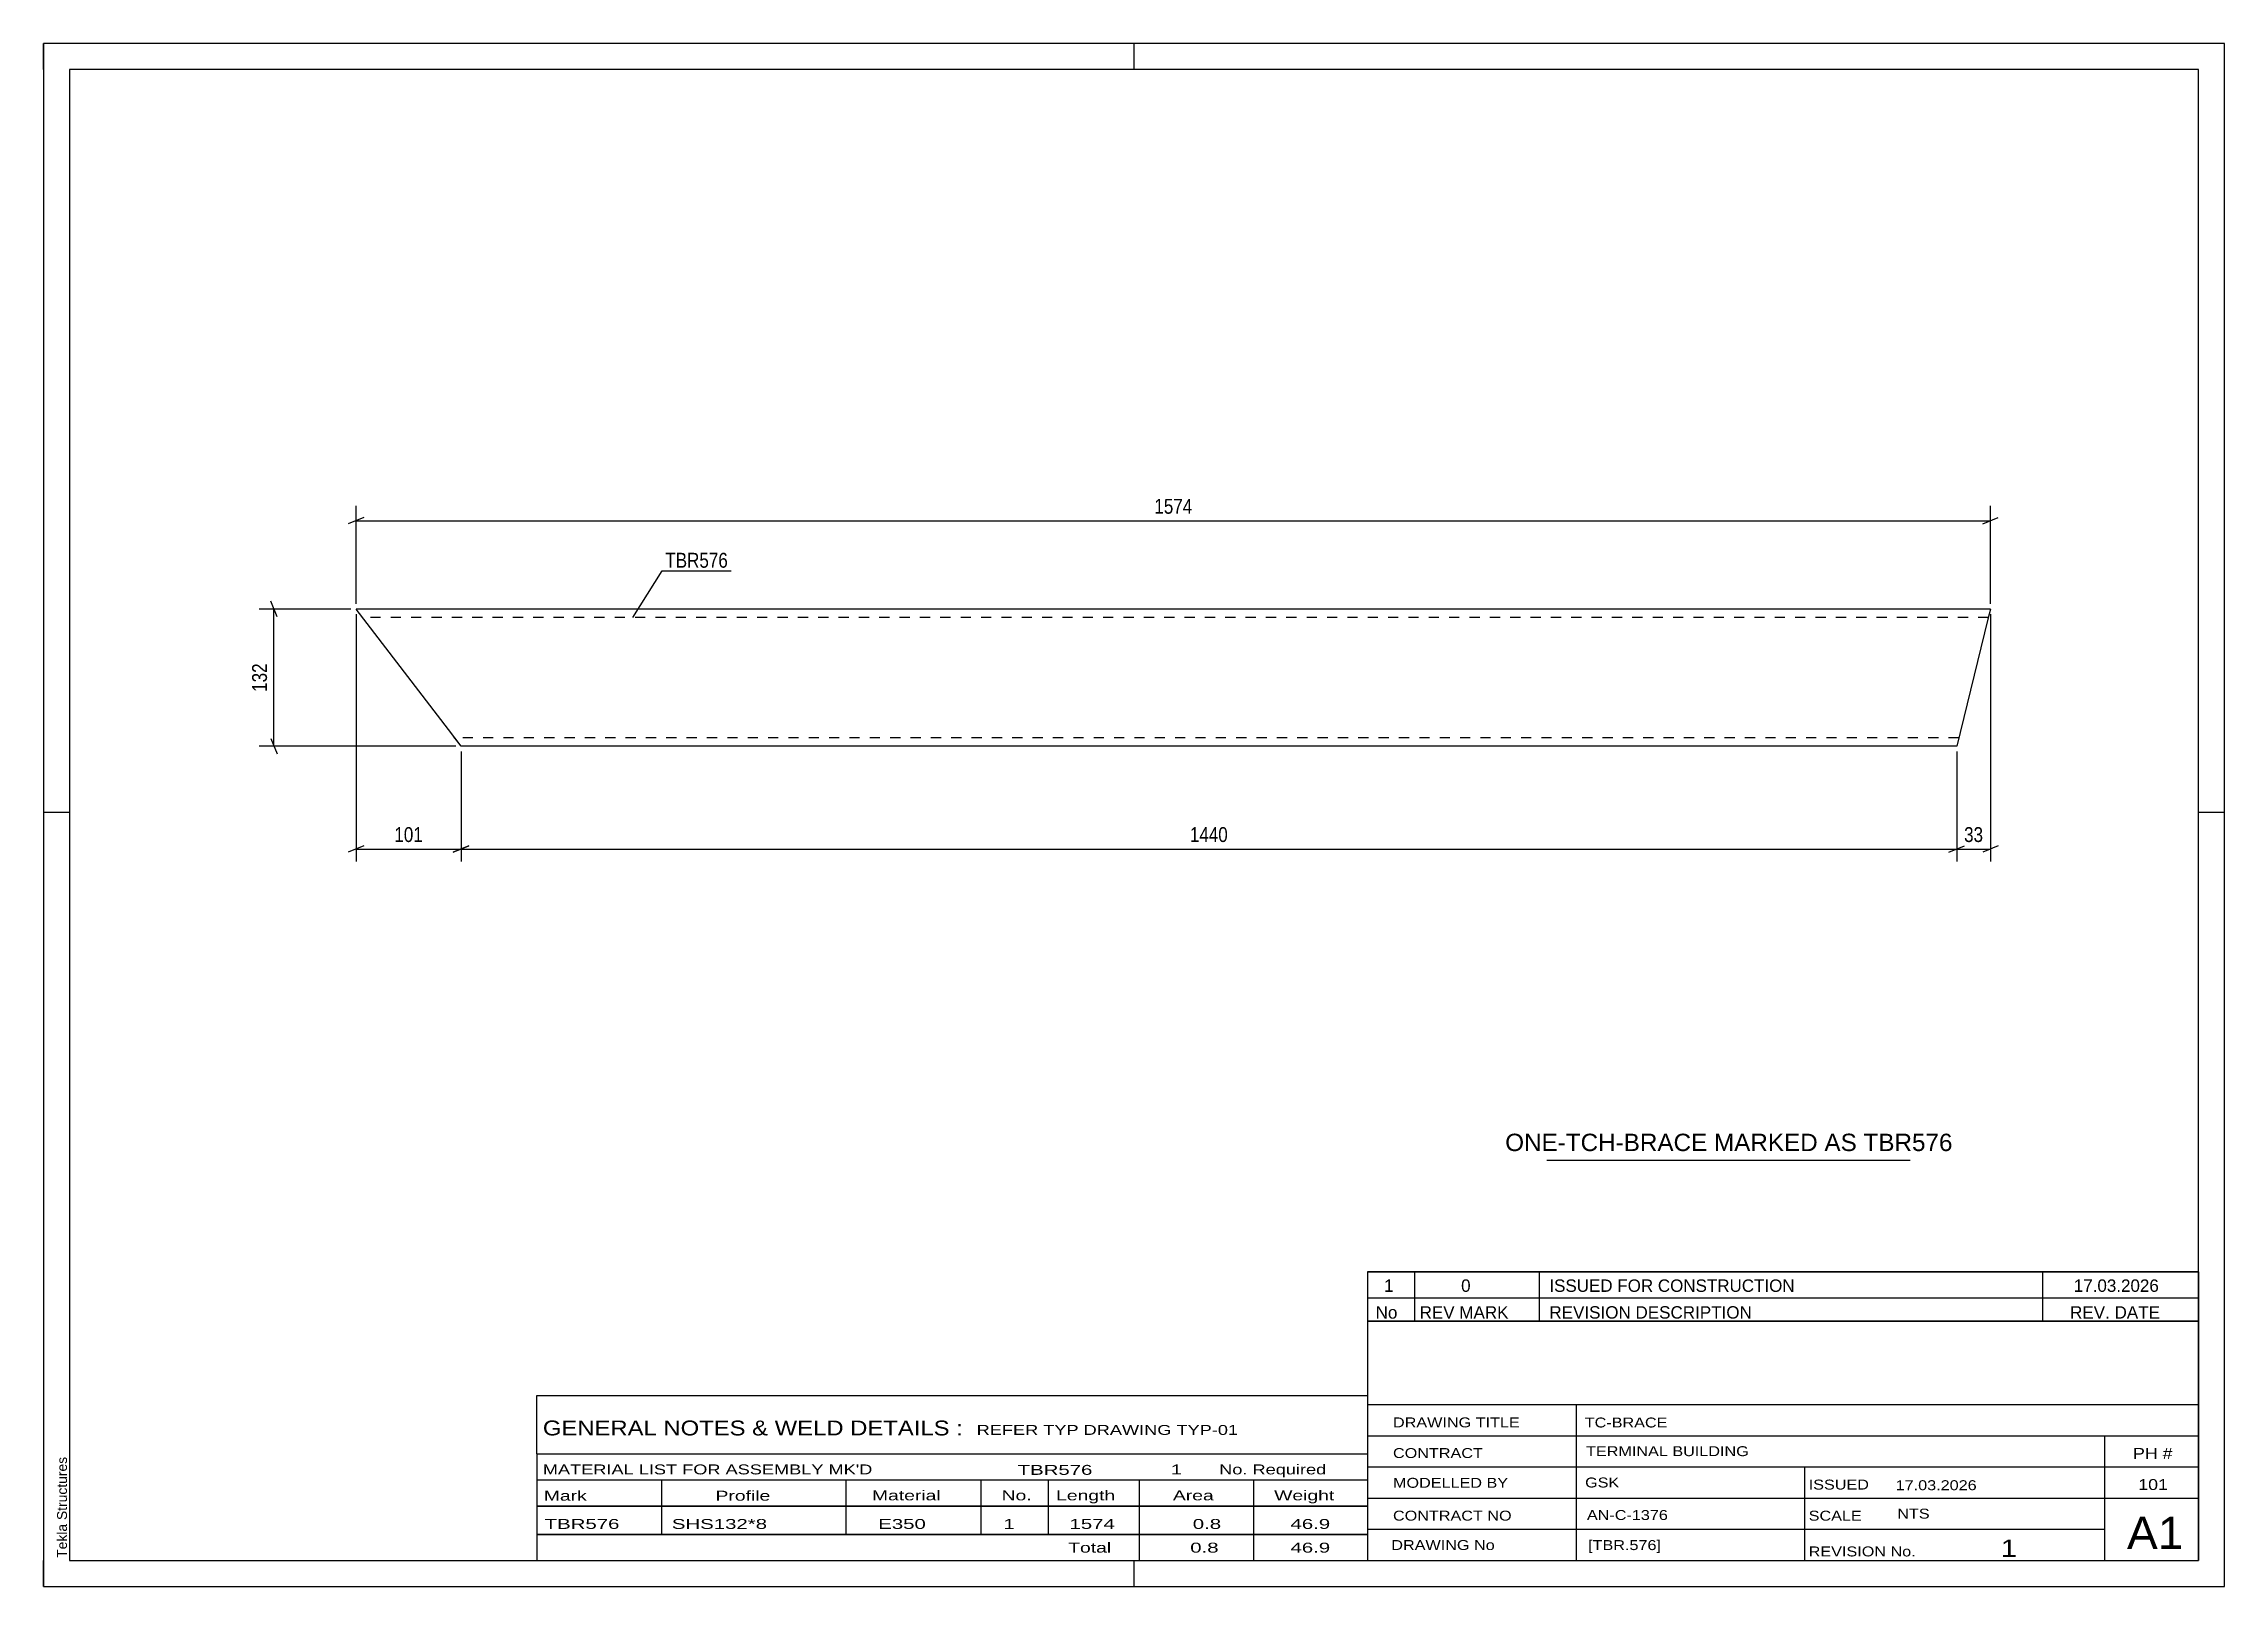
# Paper-space layout 'Layout1' of a CAD drawing. Header units: millimetres. Extents: x 0 to 420, y 0 to 297.
# The model-space entities are those that its viewports show. They can reach past a viewport. Long polylines and large blocks are cut down to what shows.
import ezdxf

# ---------------------------------------------------------------- set-up
doc = ezdxf.new("R2010")
doc.units = ezdxf.units.MM
doc.linetypes.add('DXK_LINE_DOT2', pattern=[3.9198, 1.9599, -1.9599])
doc.layers.add('Viewport layer', color=7, linetype='Continuous', plot=False)
doc.styles.add('Arial', font='ARIAL.TTF', dxfattribs={"height": 0.2})
doc.styles.add('Arial Narrow', font='ARIALN.TTF', dxfattribs={"height": 0.2})

# ---------------------------------------------------------------- blocks, each defined once
blk = doc.blocks.new('Unknown-582664302-1161')
at = {"color": 5, "linetype": 'Continuous'}
for p, q in [((420, 297), (0, 297)), ((0, 297), (0, 0)), ((0, 292), (0, 297)), ((210, 292), (210, 297)), ((420, 0), (420, 297)), ((415, 292), (5, 292)), ((5, 292), (5, 5)), ((415, 5), (415, 292)), ((5, 149), (0, 149)), ((420, 149), (415, 149)), ((0, 0), (0, 5)), ((5, 5), (415, 5)), ((210, 0), (210, 5)), ((0, 0), (420, 0))]:
    blk.add_line(p, q, dxfattribs=at)
at = {"color": 174, "linetype": 'Continuous', "style": 'Arial'}
blk.add_text('Tekla Structures', height=1.9102, rotation=90, dxfattribs=at).set_placement((4.5, 5.5))
blk = doc.blocks.new('Part-582664302-1270 - 1252')
at = {"color": 2, "linetype": 'Continuous'}
for p, q in [((374.96, 188.15), (60.18, 188.15)), ((77.95, 164.95), (60.18, 188.15)), ((374.47, 186.17), (368.44, 161.75)), ((374.96, 188.15), (374.47, 186.17)), ((80.4, 161.75), (77.95, 164.95)), ((368.44, 161.75), (80.4, 161.75))]:
    blk.add_line(p, q, dxfattribs=at)
at = {"color": 7, "linetype": 'DXK_LINE_DOT2'}
for p, q in [((374.57, 186.55), (61.41, 186.55)), ((374.9, 187.9), (374.47, 186.17)), ((80.22, 161.99), (77.95, 164.95)), ((79.18, 163.35), (79.08, 163.47)), ((368.83, 163.35), (79.18, 163.35))]:
    blk.add_line(p, q, dxfattribs=at)
blk = doc.blocks.new('StraightDimension-582664302-1751 - 1252')
at = {"color": 7, "linetype": 'Continuous'}
for p, q in [((60.18, 187.15), (60.18, 139.55)), ((80.4, 160.75), (80.4, 139.55)), ((61.68, 142.55), (58.68, 141.35)), ((60.18, 141.95), (80.4, 141.95)), ((78.9, 141.35), (81.9, 142.55))]:
    blk.add_line(p, q, dxfattribs=at)
at = {"color": 0}
blk.add_wipeout([(73.64, 142.7), (73.64, 146.9), (66.95, 146.9), (66.95, 142.7)], dxfattribs=at)
at = {"color": 3, "style": 'Arial Narrow'}
blk.add_text('101', height=2.863, dxfattribs=at).set_placement((67.55, 143.3))
blk = doc.blocks.new('StraightDimension-582664302-1750 - 1252')
at = {"color": 7, "linetype": 'Continuous'}
for p, q in [((80.4, 160.75), (80.4, 139.55)), ((368.44, 160.75), (368.44, 139.55)), ((81.9, 142.55), (78.9, 141.35)), ((80.4, 141.95), (368.44, 141.95)), ((366.94, 141.35), (369.94, 142.55))]:
    blk.add_line(p, q, dxfattribs=at)
at = {"color": 0}
blk.add_wipeout([(228.68, 142.7), (228.68, 146.9), (220.16, 146.9), (220.16, 142.7)], dxfattribs=at)
at = {"color": 3, "style": 'Arial Narrow'}
blk.add_text('1440', height=2.863, dxfattribs=at).set_placement((220.76, 143.3))
blk = doc.blocks.new('StraightDimension-582664302-1749 - 1252')
at = {"color": 7, "linetype": 'Continuous'}
for p, q in [((374.96, 187.15), (374.96, 139.55)), ((368.44, 160.75), (368.44, 139.55)), ((366.94, 141.35), (369.94, 142.55)), ((368.44, 141.95), (374.96, 141.95)), ((376.46, 142.55), (373.46, 141.35))]:
    blk.add_line(p, q, dxfattribs=at)
at = {"color": 0}
blk.add_wipeout([(374.13, 142.7), (374.13, 146.9), (369.27, 146.9), (369.27, 142.7)], dxfattribs=at)
at = {"color": 3, "style": 'Arial Narrow'}
blk.add_text('33', height=2.863, dxfattribs=at).set_placement((369.87, 143.3))
blk = doc.blocks.new('StraightDimension-582664302-1967 - 1252')
at = {"color": 7, "linetype": 'Continuous'}
for p, q in [((60.18, 189.15), (60.18, 208)), ((374.96, 189.15), (374.96, 208)), ((61.68, 205.75), (58.68, 204.55)), ((60.18, 205.15), (374.96, 205.15)), ((373.46, 204.55), (376.46, 205.75))]:
    blk.add_line(p, q, dxfattribs=at)
at = {"color": 0}
blk.add_wipeout([(221.83, 205.9), (221.83, 210.1), (213.32, 210.1), (213.32, 205.9)], dxfattribs=at)
at = {"color": 3, "style": 'Arial Narrow'}
blk.add_text('1574', height=2.863, dxfattribs=at).set_placement((213.92, 206.5))
blk = doc.blocks.new('StraightDimension-582664302-1985 - 1252')
at = {"color": 7, "linetype": 'Continuous'}
for p, q in [((44.97, 186.65), (43.77, 189.65)), ((59.18, 188.15), (41.52, 188.15)), ((44.37, 161.75), (44.37, 188.15)), ((79.4, 161.75), (41.52, 161.75)), ((43.77, 163.25), (44.97, 160.25))]:
    blk.add_line(p, q, dxfattribs=at)
at = {"color": 0}
blk.add_wipeout([(43.62, 178.29), (39.42, 178.29), (39.42, 171.61), (43.62, 171.61)], dxfattribs=at)
at = {"color": 3, "style": 'Arial Narrow'}
blk.add_text('132', height=2.863, rotation=90.0002, dxfattribs=at).set_placement((43.02, 172.21))
blk = doc.blocks.new('Unknown-582664302-2034')
at = {"color": 7, "linetype": 'Continuous'}
for p, q in [((255, 51.05), (255, 5)), ((255, 51.05), (415, 51.05)), ((415, 51), (415, 5)), ((255, 35), (415, 35)), ((295.14, 35), (295.14, 5)), ((255, 29), (415, 29)), ((397, 5.05), (397, 29.05)), ((255, 23), (415, 23)), ((339.14, 23), (339.14, 5)), ((255, 17), (415, 17)), ((255, 11), (397, 11)), ((255, 5), (415, 5))]:
    blk.add_line(p, q, dxfattribs=at)
at = {"color": 7, "style": 'Arial Narrow'}
for s, height, width, p in [('DRAWING TITLE', 1.9089, 1.425378, (259.88, 30.61)), ('TC-BRACE', 1.909, 1.425378, (296.81, 30.59)), ('CONTRACT', 1.909, 1.425378, (259.88, 24.71)), ('TERMINAL BUILDING', 1.9089, 1.425378, (297.06, 25.07)), ('MODELLED BY', 1.9089, 1.425378, (259.88, 18.98)), ('GSK', 1.909, 1.425378, (296.88, 19.04)), ('ISSUED', 1.909, 1.425378, (339.94, 18.64)), ('17.03.2026', 1.909, 1.425378, (356.69, 18.52)), ('CONTRACT NO', 1.9089, 1.425378, (259.88, 12.66)), ('AN-C-1376', 1.909, 1.425378, (297.23, 12.78)), ('SCALE', 1.909, 1.425378, (339.94, 12.65)), ('A1', 6.204, 1.25, (401.24, 7.2)), ('DRAWING No', 1.909, 1.425378, (259.56, 7)), ('[TBR.576]', 1.909, 1.425378, (297.46, 6.99)), ('1', 3.34, 1.5, (376.91, 5.68)), ('REVISION No.', 1.9089, 1.425378, (339.94, 5.77))]:
    blk.add_text(s, height=height, dxfattribs=dict(at, width=width)).set_placement(p)
at = {"color": 7, "linetype": 'Continuous', "style": 'Arial Narrow'}
for s, height, width, p in [('PH #', 2.1, 1.42538, (402.4, 24.55)), ('101', 2.1, 1.42538, (403.41, 18.55)), ('NTS', 1.909, 1.425378, (357, 13.05))]:
    blk.add_text(s, height=height, dxfattribs=dict(at, width=width)).set_placement(p)
blk = doc.blocks.new('Unknown-582664302-2035')
at = {"color": 7, "linetype": 'Continuous'}
for p, q in [((255, 60.55), (415, 60.55)), ((415, 60.55), (255, 60.55)), ((255, 60.55), (255, 55.55)), ((264, 60.55), (264, 55.55)), ((288, 60.55), (288, 55.55)), ((385, 60.55), (385, 55.55)), ((415, 60.55), (415, 55.55)), ((255, 55.55), (415, 55.55)), ((255, 55.55), (255, 51.05)), ((255, 55.55), (415, 55.55)), ((264, 55.55), (264, 51.05)), ((288, 55.55), (288, 51.05)), ((385, 55.55), (385, 51.05)), ((415, 55.55), (415, 51.05)), ((415, 51.05), (255, 51.05))]:
    blk.add_line(p, q, dxfattribs=at)
at = {"color": 7, "linetype": 'Continuous', "style": 'Arial Narrow'}
for s, height, width, p in [('1', 2.39, 1.196471, (258.16, 56.7)), ('0', 2.39, 1.196471, (273, 56.7)), ('ISSUED FOR CONSTRUCTION', 2.3861, 1.196471, (290, 56.7)), ('17.03.2026', 2.386, 1.196471, (391, 56.7)), ('No', 2.386, 1.2, (256.54, 51.55)), ('REV MARK', 2.386, 1.2, (265, 51.55)), ('REVISION DESCRIPTION', 2.3861, 1.2, (290, 51.55)), ('REV. DATE', 2.386, 1.2, (390.28, 51.55))]:
    blk.add_text(s, height=height, dxfattribs=dict(at, width=width)).set_placement(p)
blk = doc.blocks.new('Unknown-582664302-2036')
at = {"color": 7, "linetype": 'Continuous'}
for p, q in [((95, 36.75), (255, 36.75)), ((95, 25.5), (95, 36.75)), ((255, 36.75), (255, 25.5)), ((95, 25.5), (255, 25.5)), ((95, 25.5), (95, 20.5)), ((255, 25.5), (255, 20.5)), ((95, 20.5), (255, 20.5)), ((95, 20.5), (95, 15.5)), ((119, 20.5), (119, 15.5)), ((154.5, 20.5), (154.5, 15.5)), ((180.5, 20.5), (180.5, 15.5)), ((193.5, 20.5), (193.5, 15.5)), ((211, 20.5), (211, 15.5)), ((233, 20.5), (233, 15.5)), ((255, 20.5), (255, 15.5)), ((95, 15.5), (255, 15.5)), ((95, 15.45), (95, 10.05)), ((95, 15.45), (255, 15.45)), ((119, 15.5), (119, 10)), ((154.5, 15.5), (154.5, 10)), ((180.5, 15.5), (180.5, 10)), ((193.5, 15.5), (193.5, 10)), ((211, 15.5), (211, 10)), ((233, 15.5), (233, 10)), ((255, 15.45), (255, 10.05)), ((95, 10.05), (255, 10.05)), ((95, 10), (255, 10)), ((95, 10), (95, 5)), ((211, 10), (211, 5)), ((233, 10), (233, 5)), ((255, 10), (255, 5)), ((95, 5), (255, 5))]:
    blk.add_line(p, q, dxfattribs=at)
at = {"color": 7, "style": 'Arial Narrow'}
for s, height, width, p in [('GENERAL NOTES & WELD DETAILS :', 2.8633, 1.4, (96.15, 29.06)), ('REFER TYP DRAWING TYP-01', 1.9089, 1.6, (179.7, 29.16)), ("MATERIAL LIST FOR ASSEMBLY MK'D", 1.9089, 1.6, (96.15, 21.56)), ('TBR576', 1.909, 1.794707, (187.59, 21.47)), ('1', 1.91, 1.794707, (217.08, 21.56)), ('No. Required', 1.9089, 1.6, (226.41, 21.56)), ('Mark', 1.909, 1.7, (96.34, 16.5)), ('Profile', 1.909, 1.7, (129.41, 16.5)), ('Material', 1.909, 1.7, (159.54, 16.56)), ('No.', 1.909, 1.7, (184.5, 16.56)), ('Length', 1.909, 1.7, (195, 16.56)), ('Area', 1.909, 1.7, (217.5, 16.56)), ('Weight', 1.909, 1.7, (237, 16.56))]:
    blk.add_text(s, height=height, dxfattribs=dict(at, width=width)).set_placement(p)
at = {"color": 7, "linetype": 'Continuous', "style": 'Arial Narrow'}
for s, height, width, p in [('TBR576', 1.909, 1.794707, (96.5, 11.06)), ('SHS132*8', 1.909, 1.794707, (121, 11.06)), ('E350', 1.909, 1.794707, (160.74, 11.06)), ('1', 1.91, 1.794707, (184.86, 11.06)), ('1574', 1.909, 1.794707, (197.58, 11.06)), ('0.8', 1.909, 1.794707, (221.32, 11.06)), ('46.9', 1.909, 1.794707, (240.14, 11.06)), ('Total', 1.909, 1.7, (197.33, 6.5)), ('0.8', 1.909, 1.794707, (220.83, 6.5)), ('46.9', 1.909, 1.794707, (240.14, 6.5))]:
    blk.add_text(s, height=height, dxfattribs=dict(at, width=width)).set_placement(p)
blk = doc.blocks.new('Unknown-582664302-2037')
at = {"color": 7, "linetype": 'Continuous'}
blk.add_line((289.5, 82.05), (359.5, 82.05), dxfattribs=at)
at = {"color": 7, "style": 'Arial'}
blk.add_text('ONE-TCH-BRACE MARKED AS TBR576', height=3.3428, dxfattribs=at).set_placement((281.49, 83.8))
blk = doc.blocks.new('Mark-582664302-1265 - 1252')
at = {"color": 0}
blk.add_wipeout([(131.8, 196.11), (131.8, 199.11), (119.74, 199.11), (119.74, 196.11)], dxfattribs=at)
blk.add_wipeout([(131.8, 196.11), (131.8, 199.11), (119.74, 199.11), (119.74, 196.11)], dxfattribs=at)
at = {"color": 30, "linetype": 'Continuous'}
for p, q in [((113.48, 186.49), (119.14, 195.51)), ((119.14, 195.51), (132.4, 195.51))]:
    blk.add_line(p, q, dxfattribs=at)
at = {"color": 3, "style": 'Arial Narrow'}
blk.add_text('TBR576', height=2.863, dxfattribs=at).set_placement((119.74, 196.11))

msp = doc.modelspace()

# ---------------------------------------------------------------- block references
for name in ['Unknown-582664302-1161', 'Part-582664302-1270 - 1252', 'Unknown-582664302-2037', 'Unknown-582664302-2035', 'Unknown-582664302-2034', 'Unknown-582664302-2036']:
    msp.add_blockref(name, (0, 0))

# ---------------------------------------------------------------- next in the draw order: block references
msp.add_blockref('StraightDimension-582664302-1751 - 1252', (0, 0))

# ---------------------------------------------------------------- next in the draw order: block references
msp.add_blockref('StraightDimension-582664302-1750 - 1252', (0, 0))

# ---------------------------------------------------------------- next in the draw order: block references
msp.add_blockref('StraightDimension-582664302-1749 - 1252', (0, 0))

# ---------------------------------------------------------------- next in the draw order: block references
msp.add_blockref('StraightDimension-582664302-1967 - 1252', (0, 0))

# ---------------------------------------------------------------- next in the draw order: block references
for name in ['Mark-582664302-1265 - 1252', 'StraightDimension-582664302-1985 - 1252']:
    msp.add_blockref(name, (0, 0))

psp = doc.layouts.get("Layout1")

# ---------------------------------------------------------------- viewports
at = {"layer": 'Viewport layer', "view_target_point": (210, 148.5)}
psp.add_viewport(center=(210, 148.5), size=(420, 297), view_center_point=(0, 0), view_height=297, dxfattribs=at)

doc.saveas('drawing.dxf')
